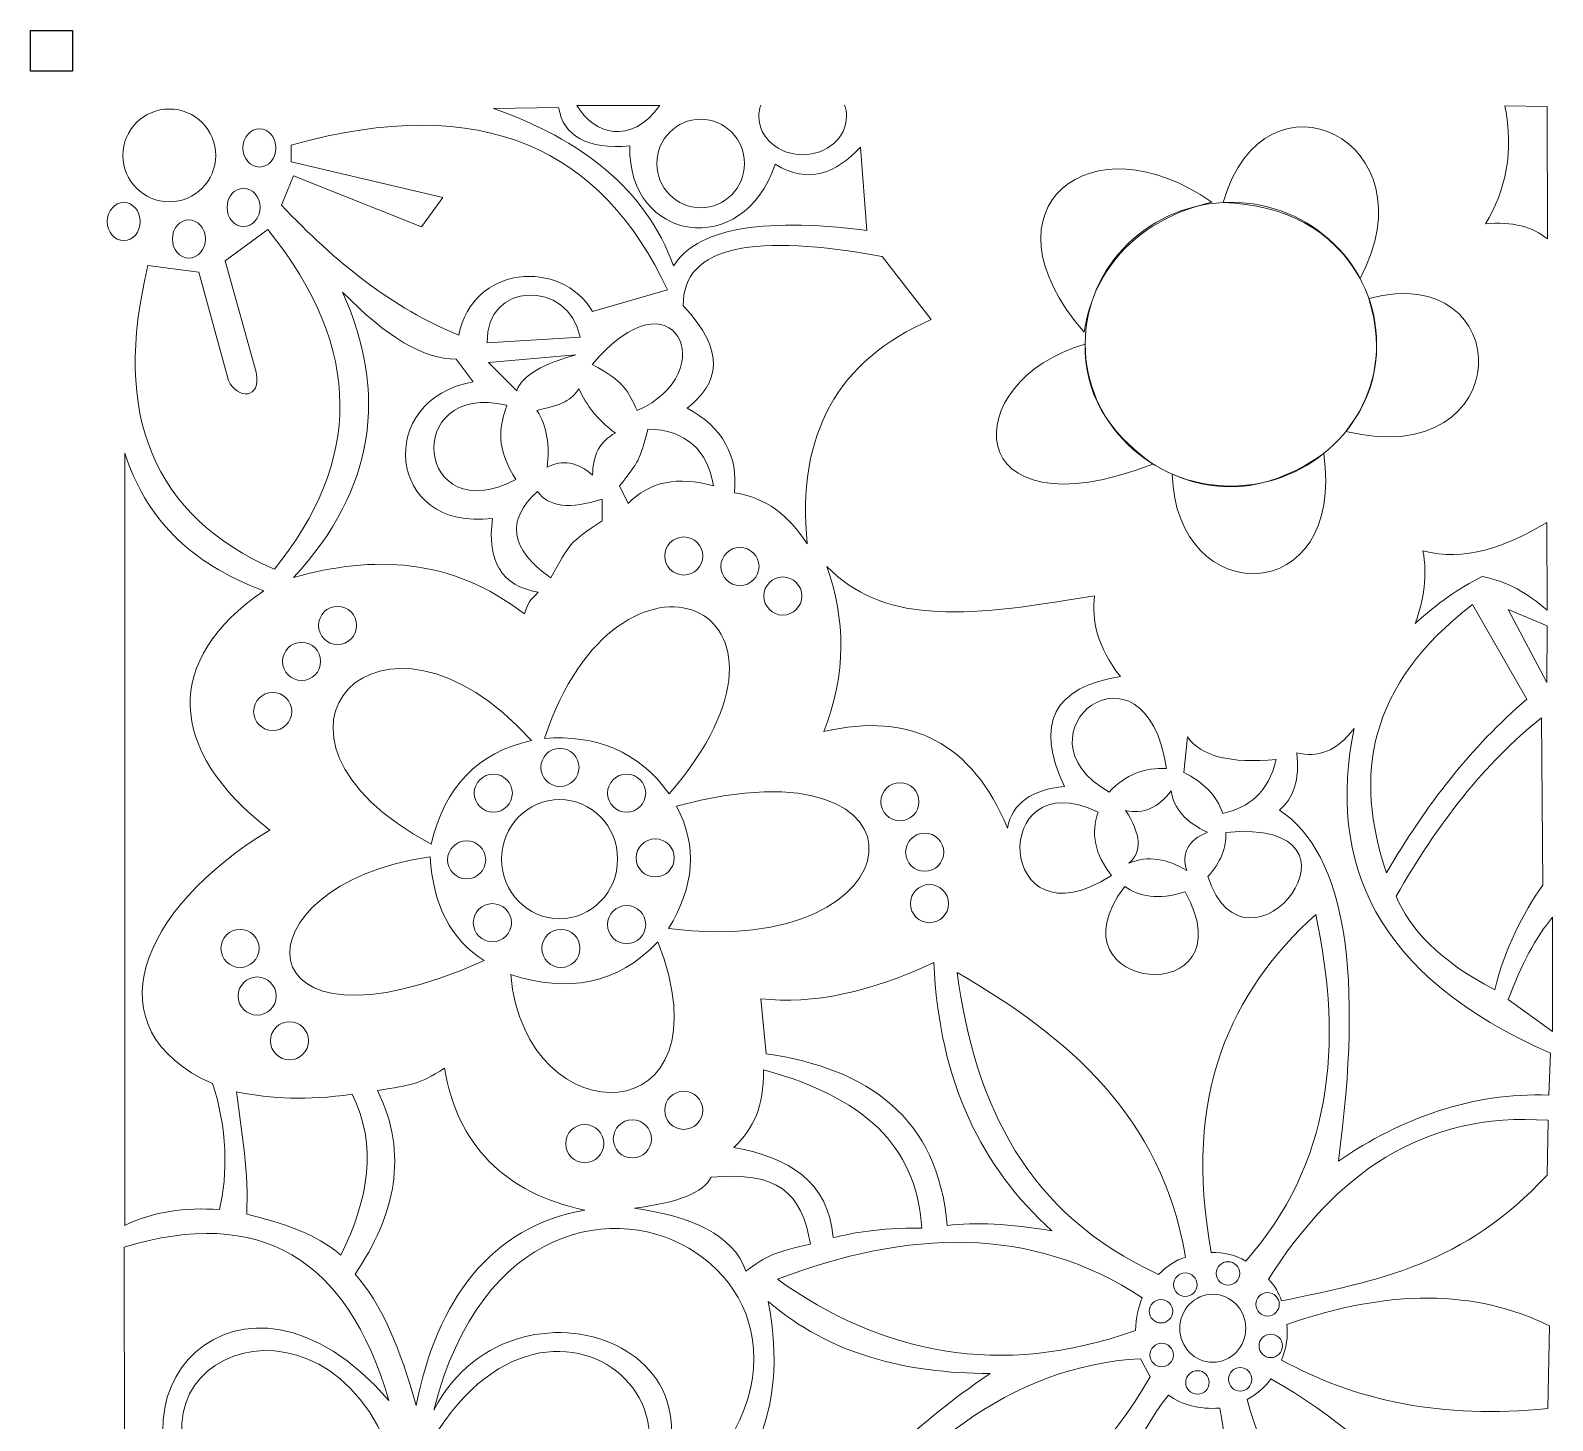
# Model space of a CAD drawing. Header units: centimetres. Extents: x -8.54 to -3.01, y 1.59 to 11.54.
# Drawn here: x -8.54 to -3.34, y 6.8 to 11.54 of the extents above; entities that cross this region are included whole.
import ezdxf

# ---------------------------------------------------------------- set-up
doc = ezdxf.new("R2010")
doc.units = ezdxf.units.CM
doc.header["$MEASUREMENT"] = 0
doc.header["$XCLIPFRAME"] = 0
doc.layers.add('layer 1', color=7, linetype='Continuous')
picture_1 = doc.add_image_def('image1.jpg', size_in_pixel=(1251, 1211))

msp = doc.modelspace()

# ---------------------------------------------------------------- linework, layer by layer
at = {"layer": 'layer 1', "color": 242, "lineweight": 9}
for centre, major_axis, ratio in [((-8.064, 11.1168), (0, 0.1584), 1), ((-6.25056, 11.08944), (0, 0.15096), 0.990991), ((-7.75644, 11.14247), (0, 0.06523), 0.8635597), ((-7.81081, 10.93954), (0, 0.06523), 0.8635597), ((-8.21952, 10.89138), (0, 0.06523), 0.8635597), ((-4.44093, 10.4728), (0.49737, 0), 0.9733599), ((-7.99734, 10.83185), (0, 0.06523), 0.8635597), ((-6.30825, 9.75), (0, 0.065), 1), ((-6.1165, 9.71425), (0, 0.065), 1), ((-5.97025, 9.6135), (0, 0.065), 1), ((-7.4898, 9.513), (0, 0.065), 1), ((-7.61252, 9.39028), (0, 0.065), 1), ((-7.71123, 9.2193), (0, 0.065), 1), ((-6.73075, 9.0285), (0, 0.065), 1), ((-6.95825, 8.94075), (0, 0.065), 1), ((-6.50325, 8.94075), (0, 0.065), 1), ((-5.5705, 8.9115), (0, 0.065), 1), ((-6.732, 8.7156), (0, 0.2034), 0.9734513), ((-6.40575, 8.71975), (0, 0.065), 1), ((-5.486, 8.73925), (0, 0.065), 1), ((-7.04925, 8.71325), (0, 0.065), 1), ((-5.46975, 8.56375), (0, 0.065), 1), ((-6.9615, 8.49875), (0, 0.065), 1), ((-6.50325, 8.49225), (0, 0.065), 1), ((-7.82275, 8.411), (0, 0.065), 1), ((-6.7275, 8.411), (0, 0.065), 1), ((-7.76425, 8.2485), (0, 0.065), 1), ((-7.65375, 8.09575), (0, 0.065), 1), ((-6.30825, 7.8585), (0, 0.065), 1), ((-6.64625, 7.74475), (0, 0.065), 1), ((-6.48375, 7.761), (0, 0.065), 1), ((-4.45086, 7.30197), (0, 0.04), 1), ((-4.59661, 7.26338), (0, 0.04), 1), ((-4.503, 7.11474), (0, 0.11613), 0.9693447), ((-4.31577, 7.1965), (0, 0.04), 1), ((-4.67957, 7.1728), (0, 0.04), 1), ((-4.30501, 7.05465), (0, 0.04), 1), ((-4.6772, 7.0235), (0, 0.04), 1), ((-4.55514, 6.92988), (0, 0.04), 1), ((-4.40939, 6.94055), (0, 0.04), 1)]:
    msp.add_ellipse(centre, major_axis=major_axis, ratio=ratio, dxfattribs=at)
for points, knots in [([(-4.46756, 10.95623), (-4.32598, 11.44836), (-3.74703, 11.16609), (-4.00019, 10.69734), (-4.00019, 10.69734), (-4.0954, 10.86619), (-4.25486, 10.94749), (-4.46756, 10.95623)], [0, 0, 0, 0, 0.3333333, 0.3333333, 0.3333333, 0.3333333, 1, 1, 1, 1]), ([(-6.36384, 10.65792), (-6.36384, 10.65792), (-6.6192, 10.584), (-6.6192, 10.584), (-6.6192, 10.584), (-6.72732, 10.76588), (-7.0297, 10.74309), (-7.07616, 10.50336), (-7.07616, 10.50336), (-7.30191, 10.59488), (-7.49875, 10.75382), (-7.68096, 10.94688), (-7.68096, 10.94688), (-7.68096, 10.94688), (-7.64064, 11.04768), (-7.64064, 11.04768), (-7.64064, 11.04768), (-7.64064, 11.04768), (-7.20384, 10.87296), (-7.20384, 10.87296), (-7.20384, 10.87296), (-7.20384, 10.87296), (-7.13106, 10.97368), (-7.13106, 10.97368), (-7.13106, 10.97368), (-7.13106, 10.97368), (-7.64864, 11.09488), (-7.64864, 11.09488), (-7.64864, 11.09488), (-7.64864, 11.09488), (-7.64864, 11.152), (-7.64864, 11.152), (-7.64864, 11.152), (-6.98919, 11.33728), (-6.5854, 11.13453), (-6.36384, 10.65792)], [0, 0, 0, 0, 0.1, 0.1, 0.1, 0.1, 0.2, 0.2, 0.2, 0.2, 0.3, 0.3, 0.3, 0.3, 0.4, 0.4, 0.4, 0.4, 0.5, 0.5, 0.5, 0.5, 0.6, 0.6, 0.6, 0.6, 0.7, 0.7, 0.7, 0.7, 0.8, 0.8, 0.8, 0.8, 1, 1, 1, 1]), ([(-5.70468, 11.14564), (-5.78878, 11.05634), (-5.88219, 11.0168), (-5.99616, 11.08665), (-5.99616, 11.08665), (-6.10632, 10.757), (-6.50132, 10.82293), (-6.49237, 11.14911), (-6.49237, 11.14911), (-6.6381, 11.13754), (-6.71906, 11.18148), (-6.73527, 11.28097), (-6.73527, 11.28097), (-6.73527, 11.28097), (-6.95735, 11.2775), (-6.95735, 11.2775), (-6.95735, 11.2775), (-6.65878, 11.17072), (-6.43814, 11.00375), (-6.34316, 10.73965), (-6.34316, 10.73965), (-6.26792, 10.86205), (-6.05747, 10.90782), (-5.68386, 10.8611), (-5.68386, 10.8611), (-5.68386, 10.8611), (-5.70468, 11.14564), (-5.70468, 11.14564)], [0, 0, 0, 0, 0.125, 0.125, 0.125, 0.125, 0.25, 0.25, 0.25, 0.25, 0.375, 0.375, 0.375, 0.375, 0.5, 0.5, 0.5, 0.5, 0.625, 0.625, 0.625, 0.625, 0.75, 0.75, 0.75, 0.75, 1, 1, 1, 1]), ([(-6.67297, 11.28698), (-6.6133, 11.18876), (-6.49237, 11.14911), (-6.38949, 11.28698), (-6.38949, 11.28698), (-6.38949, 11.28698), (-6.67297, 11.28698), (-6.67297, 11.28698)], [0, 0, 0, 0, 0.3333333, 0.3333333, 0.3333333, 0.3333333, 1, 1, 1, 1]), ([(-5.75944, 11.28848), (-5.75513, 11.27629), (-5.7528, 11.26334), (-5.7528, 11.24992), (-5.7528, 11.24992), (-5.7528, 11.17783), (-5.81979, 11.11936), (-5.9024, 11.11936), (-5.9024, 11.11936), (-5.98501, 11.11936), (-6.052, 11.17783), (-6.052, 11.24992), (-6.052, 11.24992), (-6.052, 11.26335), (-6.04967, 11.2763), (-6.04535, 11.2885)], [0, 0, 0, 0, 0.2, 0.2, 0.2, 0.2, 0.4, 0.4, 0.4, 0.4, 0.6, 0.6, 0.6, 0.6, 1, 1, 1, 1]), ([(-3.50595, 11.28645), (-3.50595, 11.28645), (-3.36151, 11.28383), (-3.36151, 11.28383), (-3.36151, 11.28383), (-3.36151, 11.28383), (-3.36101, 10.83174), (-3.36101, 10.83174), (-3.36101, 10.83174), (-3.40931, 10.8727), (-3.4818, 10.89271), (-3.5721, 10.88325), (-3.5721, 10.88325), (-3.50279, 10.99796), (-3.47444, 11.12974), (-3.50595, 11.28645)], [0, 0, 0, 0, 0.2, 0.2, 0.2, 0.2, 0.4, 0.4, 0.4, 0.4, 0.6, 0.6, 0.6, 0.6, 1, 1, 1, 1]), ([(-4.94158, 10.514), (-5.3151, 10.9408), (-4.91303, 11.24657), (-4.506, 10.95709), (-4.506, 10.95709), (-4.75227, 10.9006), (-4.90869, 10.73659), (-4.94158, 10.514)], [0, 0, 0, 0, 0.3333333, 0.3333333, 0.3333333, 0.3333333, 1, 1, 1, 1]), ([(-7.8736, 10.7576), (-7.8736, 10.7576), (-7.728, 10.864), (-7.728, 10.864), (-7.728, 10.864), (-7.39715, 10.45451), (-7.40928, 10.06951), (-7.7056, 9.7048), (-7.7056, 9.7048), (-8.11814, 9.88588), (-8.26186, 10.23122), (-8.1368, 10.7408), (-8.1368, 10.7408), (-8.1368, 10.7408), (-7.9632, 10.7184), (-7.9632, 10.7184), (-7.9632, 10.7184), (-7.9632, 10.7184), (-7.8624, 10.3488), (-7.8624, 10.3488), (-7.8624, 10.3488), (-7.83095, 10.2844), (-7.75015, 10.2831), (-7.7672, 10.3768), (-7.7672, 10.3768), (-7.7672, 10.3768), (-7.8736, 10.7576), (-7.8736, 10.7576)], [0, 0, 0, 0, 0.125, 0.125, 0.125, 0.125, 0.25, 0.25, 0.25, 0.25, 0.375, 0.375, 0.375, 0.375, 0.5, 0.5, 0.5, 0.5, 0.625, 0.625, 0.625, 0.625, 0.75, 0.75, 0.75, 0.75, 1, 1, 1, 1]), ([(-5.46336, 10.55712), (-5.46336, 10.55712), (-5.63136, 10.77216), (-5.63136, 10.77216), (-5.63136, 10.77216), (-6.0592, 10.85056), (-6.31232, 10.81248), (-6.31008, 10.60416), (-6.31008, 10.60416), (-6.16129, 10.44645), (-6.18888, 10.33914), (-6.29664, 10.25472), (-6.29664, 10.25472), (-6.17571, 10.18893), (-6.12194, 10.09262), (-6.13536, 9.96576), (-6.13536, 9.96576), (-6.02647, 9.94717), (-5.95281, 9.8922), (-5.88672, 9.79104), (-5.88672, 9.79104), (-5.9248, 10.16288), (-5.78368, 10.41824), (-5.46336, 10.55712)], [0, 0, 0, 0, 0.1428571, 0.1428571, 0.1428571, 0.1428571, 0.2857143, 0.2857143, 0.2857143, 0.2857143, 0.4285714, 0.4285714, 0.4285714, 0.4285714, 0.5714286, 0.5714286, 0.5714286, 0.5714286, 0.7142857, 0.7142857, 0.7142857, 0.7142857, 1, 1, 1, 1]), ([(-3.96992, 10.6287), (-3.46215, 10.76427), (-3.45443, 10.03364), (-4.04887, 10.17489), (-4.04887, 10.17489), (-3.95039, 10.29819), (-3.91446, 10.44573), (-3.96992, 10.6287)], [0, 0, 0, 0, 0.3333333, 0.3333333, 0.3333333, 0.3333333, 1, 1, 1, 1]), ([(-6.62075, 10.40297), (-6.34316, 10.73965), (-6.17067, 10.37561), (-6.46782, 10.24631), (-6.46782, 10.24631), (-6.49553, 10.31042), (-6.51465, 10.34873), (-6.62075, 10.40297)], [0, 0, 0, 0, 0.3333333, 0.3333333, 0.3333333, 0.3333333, 1, 1, 1, 1]), ([(-7.47288, 10.6506), (-7.32286, 10.49671), (-7.19354, 10.4204), (-7.08488, 10.42168), (-7.08488, 10.42168), (-7.08488, 10.42168), (-7.02668, 10.34408), (-7.02668, 10.34408), (-7.02668, 10.34408), (-7.36296, 10.28847), (-7.32546, 9.83063), (-6.96072, 9.87848), (-6.96072, 9.87848), (-6.98142, 9.73235), (-6.9297, 9.64828), (-6.80552, 9.62628), (-6.80552, 9.62628), (-6.83653, 9.59438), (-6.83796, 9.59483), (-6.85208, 9.55256), (-6.85208, 9.55256), (-7.103, 9.74532), (-7.36813, 9.75307), (-7.63972, 9.67672), (-7.63972, 9.67672), (-7.36003, 9.98002), (-7.318, 10.30594), (-7.47288, 10.6506)], [0, 0, 0, 0, 0.125, 0.125, 0.125, 0.125, 0.25, 0.25, 0.25, 0.25, 0.375, 0.375, 0.375, 0.375, 0.5, 0.5, 0.5, 0.5, 0.625, 0.625, 0.625, 0.625, 0.75, 0.75, 0.75, 0.75, 1, 1, 1, 1]), ([(-6.97883, 10.47757), (-6.98754, 10.68768), (-6.70113, 10.69566), (-6.66178, 10.49622), (-6.66178, 10.49622), (-6.66178, 10.49622), (-6.97883, 10.47757), (-6.97883, 10.47757)], [0, 0, 0, 0, 0.3333333, 0.3333333, 0.3333333, 0.3333333, 1, 1, 1, 1]), ([(-4.9383, 10.4728), (-5.37816, 10.34855), (-5.37119, 9.8066), (-4.70721, 10.06385), (-4.70721, 10.06385), (-4.86492, 10.17481), (-4.94194, 10.31114), (-4.9383, 10.4728)], [0, 0, 0, 0, 0.3333333, 0.3333333, 0.3333333, 0.3333333, 1, 1, 1, 1]), ([(-6.9751, 10.41043), (-6.9751, 10.41043), (-6.6767, 10.43654), (-6.6767, 10.43654), (-6.6767, 10.43654), (-6.78302, 10.40639), (-6.86135, 10.36848), (-6.87812, 10.31345), (-6.87812, 10.31345), (-6.87812, 10.31345), (-6.9751, 10.41043), (-6.9751, 10.41043)], [0, 0, 0, 0, 0.25, 0.25, 0.25, 0.25, 0.5, 0.5, 0.5, 0.5, 1, 1, 1, 1]), ([(-6.91169, 10.26496), (-7.27725, 10.34703), (-7.2188, 9.82981), (-6.88185, 10.01132), (-6.88185, 10.01132), (-6.9363, 10.1), (-6.94854, 10.16417), (-6.91169, 10.26496)], [0, 0, 0, 0, 0.3333333, 0.3333333, 0.3333333, 0.3333333, 1, 1, 1, 1]), ([(-6.66584, 10.3208), (-6.69427, 10.27943), (-6.71883, 10.26779), (-6.8094, 10.24708), (-6.8094, 10.24708), (-6.77338, 10.1882), (-6.76585, 10.12768), (-6.77448, 10.05308), (-6.77448, 10.05308), (-6.72273, 10.08025), (-6.671, 10.07121), (-6.61928, 10.02592), (-6.61928, 10.02592), (-6.61929, 10.09448), (-6.59343, 10.14234), (-6.54168, 10.16948), (-6.54168, 10.16948), (-6.60615, 10.21867), (-6.63959, 10.26326), (-6.66584, 10.3208)], [0, 0, 0, 0, 0.1666667, 0.1666667, 0.1666667, 0.1666667, 0.3333333, 0.3333333, 0.3333333, 0.3333333, 0.5, 0.5, 0.5, 0.5, 0.6666667, 0.6666667, 0.6666667, 0.6666667, 1, 1, 1, 1]), ([(-6.43052, 10.1829), (-6.45917, 10.07565), (-6.45962, 10.07585), (-6.5275, 9.98894), (-6.5275, 9.98894), (-6.5275, 9.98894), (-6.49766, 9.92926), (-6.49766, 9.92926), (-6.49766, 9.92926), (-6.42555, 10.00387), (-6.32857, 10.02377), (-6.20672, 9.98894), (-6.20672, 9.98894), (-6.22661, 10.1108), (-6.30122, 10.18043), (-6.43052, 10.1829)], [0, 0, 0, 0, 0.2, 0.2, 0.2, 0.2, 0.4, 0.4, 0.4, 0.4, 0.6, 0.6, 0.6, 0.6, 1, 1, 1, 1]), ([(-8.21614, 10.10087), (-8.14643, 9.88626), (-7.99933, 9.72511), (-7.74144, 9.63144), (-7.74144, 9.63144), (-8.08543, 9.3954), (-8.07451, 9.08966), (-7.72128, 8.81496), (-7.72128, 8.81496), (-8.16775, 8.54448), (-8.33291, 8.13611), (-7.91692, 7.94944), (-7.91692, 7.94944), (-7.866, 7.80496), (-7.86424, 7.63729), (-7.89264, 7.51968), (-7.89264, 7.51968), (-8.012, 7.52784), (-8.1175, 7.51374), (-8.21614, 7.46566), (-8.21614, 7.46566), (-8.21614, 7.46566), (-8.21614, 10.10087), (-8.21614, 10.10087)], [0, 0, 0, 0, 0.1428571, 0.1428571, 0.1428571, 0.1428571, 0.2857143, 0.2857143, 0.2857143, 0.2857143, 0.4285714, 0.4285714, 0.4285714, 0.4285714, 0.5714286, 0.5714286, 0.5714286, 0.5714286, 0.7142857, 0.7142857, 0.7142857, 0.7142857, 1, 1, 1, 1]), ([(-4.64127, 10.02957), (-4.62911, 9.56183), (-4.04729, 9.56861), (-4.1241, 10.09962), (-4.1241, 10.09962), (-4.2885, 9.98441), (-4.45982, 9.94882), (-4.64127, 10.02957)], [0, 0, 0, 0, 0.3333333, 0.3333333, 0.3333333, 0.3333333, 1, 1, 1, 1]), ([(-6.76249, 9.67562), (-6.69648, 9.7919), (-6.70004, 9.79626), (-6.58718, 9.86958), (-6.58718, 9.86958), (-6.58718, 9.86958), (-6.58718, 9.94418), (-6.58718, 9.94418), (-6.58718, 9.94418), (-6.69536, 9.90812), (-6.76871, 9.91681), (-6.80725, 9.97029), (-6.80725, 9.97029), (-6.91666, 9.87206), (-6.90174, 9.77383), (-6.76249, 9.67562)], [0, 0, 0, 0, 0.2, 0.2, 0.2, 0.2, 0.4, 0.4, 0.4, 0.4, 0.6, 0.6, 0.6, 0.6, 1, 1, 1, 1]), ([(-6.78372, 9.12776), (-6.53234, 9.88967), (-5.79816, 9.58295), (-6.35838, 8.93857), (-6.35838, 8.93857), (-6.46308, 9.08626), (-6.60922, 9.13935), (-6.78372, 9.12776)], [0, 0, 0, 0, 0.3333333, 0.3333333, 0.3333333, 0.3333333, 1, 1, 1, 1]), ([(-3.78562, 9.76774), (-3.64557, 9.73079), (-3.50231, 9.77949), (-3.36223, 9.86484), (-3.36223, 9.86484), (-3.36223, 9.86484), (-3.36118, 9.56474), (-3.36118, 9.56474), (-3.36118, 9.56474), (-3.42995, 9.62331), (-3.49405, 9.66206), (-3.58316, 9.67988), (-3.58316, 9.67988), (-3.66266, 9.64107), (-3.73716, 9.58761), (-3.81236, 9.51944), (-3.81236, 9.51944), (-3.78157, 9.60222), (-3.76974, 9.68499), (-3.78562, 9.76774)], [0, 0, 0, 0, 0.1666667, 0.1666667, 0.1666667, 0.1666667, 0.3333333, 0.3333333, 0.3333333, 0.3333333, 0.5, 0.5, 0.5, 0.5, 0.6666667, 0.6666667, 0.6666667, 0.6666667, 1, 1, 1, 1]), ([(-7.1701, 8.76648), (-7.86751, 9.13773), (-7.33947, 9.69159), (-6.82848, 9.12047), (-6.82848, 9.12047), (-7.01178, 9.07955), (-7.12566, 8.96154), (-7.1701, 8.76648)], [0, 0, 0, 0, 0.3333333, 0.3333333, 0.3333333, 0.3333333, 1, 1, 1, 1]), ([(-5.81976, 9.71376), (-5.63043, 9.52493), (-5.38027, 9.53202), (-4.90644, 9.61464), (-4.90644, 9.61464), (-4.91531, 9.53145), (-4.8988, 9.4406), (-4.81794, 9.33852), (-4.81794, 9.33852), (-5.04686, 9.30312), (-5.11058, 9.17804), (-5.0091, 8.96328), (-5.0091, 8.96328), (-5.1212, 8.95384), (-5.1861, 8.90664), (-5.2038, 8.82168), (-5.2038, 8.82168), (-5.32298, 9.11078), (-5.53184, 9.22052), (-5.83038, 9.1509), (-5.83038, 9.1509), (-5.75161, 9.34856), (-5.75693, 9.53501), (-5.81976, 9.71376)], [0, 0, 0, 0, 0.1428571, 0.1428571, 0.1428571, 0.1428571, 0.2857143, 0.2857143, 0.2857143, 0.2857143, 0.4285714, 0.4285714, 0.4285714, 0.4285714, 0.5714286, 0.5714286, 0.5714286, 0.5714286, 0.7142857, 0.7142857, 0.7142857, 0.7142857, 1, 1, 1, 1]), ([(-3.6162, 9.5844), (-3.6162, 9.5844), (-3.4314, 9.261), (-3.4314, 9.261), (-3.4314, 9.261), (-3.62074, 9.09931), (-3.77684, 8.89771), (-3.9102, 8.6688), (-3.9102, 8.6688), (-4.02171, 8.99895), (-3.97515, 9.31028), (-3.6162, 9.5844)], [0, 0, 0, 0, 0.25, 0.25, 0.25, 0.25, 0.5, 0.5, 0.5, 0.5, 1, 1, 1, 1]), ([(-3.4944, 9.5676), (-3.4944, 9.5676), (-3.36107, 9.51154), (-3.36107, 9.51154), (-3.36107, 9.51154), (-3.36107, 9.51154), (-3.36232, 9.31874), (-3.36232, 9.31874), (-3.36232, 9.31874), (-3.36232, 9.31874), (-3.4944, 9.5676), (-3.4944, 9.5676)], [0, 0, 0, 0, 0.25, 0.25, 0.25, 0.25, 0.5, 0.5, 0.5, 0.5, 1, 1, 1, 1]), ([(-4.85639, 8.94407), (-5.2023, 9.1425), (-4.73501, 9.50945), (-4.66038, 9.02451), (-4.66038, 9.02451), (-4.73399, 9.02842), (-4.80044, 9.00569), (-4.85639, 8.94407)], [0, 0, 0, 0, 0.3333333, 0.3333333, 0.3333333, 0.3333333, 1, 1, 1, 1]), ([(-3.381, 9.198), (-3.381, 9.198), (-3.3768, 8.6268), (-3.3768, 8.6268), (-3.3768, 8.6268), (-3.44609, 8.52741), (-3.50489, 8.41401), (-3.5406, 8.2698), (-3.5406, 8.2698), (-3.73223, 8.37008), (-3.83058, 8.47753), (-3.8766, 8.589), (-3.8766, 8.589), (-3.73765, 8.83401), (-3.57594, 9.04262), (-3.381, 9.198)], [0, 0, 0, 0, 0.2, 0.2, 0.2, 0.2, 0.4, 0.4, 0.4, 0.4, 0.6, 0.6, 0.6, 0.6, 1, 1, 1, 1]), ([(-6.33313, 8.89649), (-5.41222, 9.14452), (-5.49323, 8.36327), (-6.36041, 8.47922), (-6.36041, 8.47922), (-6.27326, 8.61997), (-6.25915, 8.75917), (-6.33313, 8.89649)], [0, 0, 0, 0, 0.3333333, 0.3333333, 0.3333333, 0.3333333, 1, 1, 1, 1]), ([(-4.02054, 9.16185), (-4.11184, 8.70594), (-3.95361, 8.31845), (-3.35045, 8.05294), (-3.35045, 8.05294), (-3.35045, 8.05294), (-3.35638, 7.91062), (-3.35638, 7.91062), (-3.35638, 7.91062), (-3.61937, 7.91882), (-3.85575, 7.83391), (-4.07391, 7.68528), (-4.07391, 7.68528), (-3.98921, 8.31786), (-4.04661, 8.7322), (-4.27553, 8.88314), (-4.27553, 8.88314), (-4.22824, 8.92309), (-4.2048, 8.98496), (-4.21623, 9.07883), (-4.21623, 9.07883), (-4.14635, 9.05991), (-4.08062, 9.0827), (-4.02054, 9.16185)], [0, 0, 0, 0, 0.1428571, 0.1428571, 0.1428571, 0.1428571, 0.2857143, 0.2857143, 0.2857143, 0.2857143, 0.4285714, 0.4285714, 0.4285714, 0.4285714, 0.5714286, 0.5714286, 0.5714286, 0.5714286, 0.7142857, 0.7142857, 0.7142857, 0.7142857, 1, 1, 1, 1]), ([(-4.60196, 9.01099), (-4.53378, 8.97856), (-4.48931, 8.93194), (-4.46853, 8.87113), (-4.46853, 8.87113), (-4.38083, 8.89192), (-4.3125, 8.94187), (-4.28674, 9.05586), (-4.28674, 9.05586), (-4.44318, 9.0411), (-4.54386, 9.06672), (-4.58878, 9.13275), (-4.58878, 9.13275), (-4.58878, 9.13275), (-4.60196, 9.01099), (-4.60196, 9.01099)], [0, 0, 0, 0, 0.2, 0.2, 0.2, 0.2, 0.4, 0.4, 0.4, 0.4, 0.6, 0.6, 0.6, 0.6, 1, 1, 1, 1]), ([(-4.89449, 8.87605), (-5.26878, 9.05647), (-5.24419, 8.40206), (-4.84863, 8.66013), (-4.84863, 8.66013), (-4.90583, 8.73158), (-4.91942, 8.80359), (-4.89449, 8.87605)], [0, 0, 0, 0, 0.3333333, 0.3333333, 0.3333333, 0.3333333, 1, 1, 1, 1]), ([(-4.64448, 8.94912), (-4.68859, 8.89017), (-4.7405, 8.86775), (-4.80024, 8.88186), (-4.80024, 8.88186), (-4.74713, 8.79993), (-4.74358, 8.73976), (-4.78962, 8.70132), (-4.78962, 8.70132), (-4.72353, 8.72936), (-4.65745, 8.71684), (-4.59138, 8.67654), (-4.59138, 8.67654), (-4.61114, 8.73573), (-4.58754, 8.7794), (-4.52058, 8.80752), (-4.52058, 8.80752), (-4.59492, 8.84056), (-4.63622, 8.88776), (-4.64448, 8.94912)], [0, 0, 0, 0, 0.1666667, 0.1666667, 0.1666667, 0.1666667, 0.3333333, 0.3333333, 0.3333333, 0.3333333, 0.5, 0.5, 0.5, 0.5, 0.6666667, 0.6666667, 0.6666667, 0.6666667, 1, 1, 1, 1]), ([(-4.45865, 8.80657), (-3.91061, 8.85811), (-4.38423, 8.24838), (-4.51998, 8.65592), (-4.51998, 8.65592), (-4.47603, 8.70354), (-4.4556, 8.75377), (-4.45865, 8.80657)], [0, 0, 0, 0, 0.3333333, 0.3333333, 0.3333333, 0.3333333, 1, 1, 1, 1]), ([(-7.17381, 8.72337), (-7.85282, 8.62833), (-7.82687, 7.99263), (-6.98995, 8.36938), (-6.98995, 8.36938), (-7.10267, 8.44071), (-7.16397, 8.55872), (-7.17381, 8.72337)], [0, 0, 0, 0, 0.3333333, 0.3333333, 0.3333333, 0.3333333, 1, 1, 1, 1]), ([(-4.59675, 8.60416), (-4.37199, 8.19495), (-5.07845, 8.25681), (-4.80352, 8.62248), (-4.80352, 8.62248), (-4.75402, 8.58807), (-4.69063, 8.57388), (-4.59675, 8.60416)], [0, 0, 0, 0, 0.3333333, 0.3333333, 0.3333333, 0.3333333, 1, 1, 1, 1]), ([(-4.50808, 7.37336), (-4.46448, 7.3735), (-4.42464, 7.36513), (-4.39026, 7.34425), (-4.39026, 7.34425), (-4.09851, 7.67314), (-4.0553, 8.07851), (-4.15149, 8.52678), (-4.15149, 8.52678), (-4.44013, 8.26417), (-4.60748, 7.91451), (-4.50808, 7.37336)], [0, 0, 0, 0, 0.25, 0.25, 0.25, 0.25, 0.5, 0.5, 0.5, 0.5, 1, 1, 1, 1]), ([(-3.3432, 8.5176), (-3.40062, 8.44938), (-3.45025, 8.3542), (-3.4944, 8.2362), (-3.4944, 8.2362), (-3.4944, 8.2362), (-3.3432, 8.127), (-3.3432, 8.127), (-3.3432, 8.127), (-3.3432, 8.127), (-3.3432, 8.5176), (-3.3432, 8.5176)], [0, 0, 0, 0, 0.25, 0.25, 0.25, 0.25, 0.5, 0.5, 0.5, 0.5, 1, 1, 1, 1]), ([(-6.89901, 8.32138), (-6.84801, 7.75702), (-6.13863, 7.77851), (-6.39699, 8.4337), (-6.39699, 8.4337), (-6.53415, 8.2867), (-6.70419, 8.25907), (-6.89901, 8.32138)], [0, 0, 0, 0, 0.3333333, 0.3333333, 0.3333333, 0.3333333, 1, 1, 1, 1]), ([(-6.0456, 8.23942), (-6.0456, 8.23942), (-6.02728, 8.05164), (-6.02728, 8.05164), (-6.02728, 8.05164), (-5.67728, 8.00013), (-5.44142, 7.83451), (-5.40898, 7.4654), (-5.40898, 7.4654), (-5.31434, 7.47764), (-5.19526, 7.47154), (-5.05174, 7.44708), (-5.05174, 7.44708), (-5.28914, 7.66082), (-5.43724, 7.95394), (-5.45478, 8.36308), (-5.45478, 8.36308), (-5.67004, 8.26078), (-5.86698, 8.21958), (-6.0456, 8.23942)], [0, 0, 0, 0, 0.1666667, 0.1666667, 0.1666667, 0.1666667, 0.3333333, 0.3333333, 0.3333333, 0.3333333, 0.5, 0.5, 0.5, 0.5, 0.6666667, 0.6666667, 0.6666667, 0.6666667, 1, 1, 1, 1]), ([(-4.68783, 7.29873), (-4.65993, 7.32644), (-4.62976, 7.34711), (-4.59624, 7.35752), (-4.59624, 7.35752), (-4.67599, 7.83719), (-4.99625, 8.10844), (-5.37493, 8.32909), (-5.37493, 8.32909), (-5.31564, 7.87681), (-5.13511, 7.50225), (-4.68783, 7.29873)], [0, 0, 0, 0, 0.25, 0.25, 0.25, 0.25, 0.5, 0.5, 0.5, 0.5, 1, 1, 1, 1]), ([(-7.1616, 6.8352), (-6.83772, 8.10825), (-5.2962, 7.154), (-6.5568, 6.3504), (-6.5568, 6.3504), (-5.9376, 7.0176), (-6.8794, 7.38002), (-7.1616, 6.8352)], [0, 0, 0, 0, 0.3333333, 0.3333333, 0.3333333, 0.3333333, 1, 1, 1, 1]), ([(-7.35363, 7.92559), (-7.23326, 7.94693), (-7.2176, 7.9437), (-7.12466, 8.00238), (-7.12466, 8.00238), (-7.08269, 7.74537), (-6.92206, 7.57553), (-6.64606, 7.51782), (-6.64606, 7.51782), (-6.96701, 7.46339), (-7.15191, 7.20879), (-7.2215, 6.851), (-7.2215, 6.851), (-7.27459, 7.04519), (-7.34177, 7.20066), (-7.4295, 7.2995), (-7.4295, 7.2995), (-7.29516, 7.4983), (-7.24529, 7.70948), (-7.35363, 7.92559)], [0, 0, 0, 0, 0.1666667, 0.1666667, 0.1666667, 0.1666667, 0.3333333, 0.3333333, 0.3333333, 0.3333333, 0.5, 0.5, 0.5, 0.5, 0.6666667, 0.6666667, 0.6666667, 0.6666667, 1, 1, 1, 1]), ([(-6.03644, 7.99668), (-6.0359, 7.86887), (-6.06687, 7.80163), (-6.1372, 7.73104), (-6.1372, 7.73104), (-5.94942, 7.69825), (-5.81507, 7.61581), (-5.79828, 7.42418), (-5.79828, 7.42418), (-5.7296, 7.43947), (-5.64883, 7.45799), (-5.496, 7.45624), (-5.496, 7.45624), (-5.51165, 7.70587), (-5.6544, 7.89365), (-6.03644, 7.99668)], [0, 0, 0, 0, 0.2, 0.2, 0.2, 0.2, 0.4, 0.4, 0.4, 0.4, 0.6, 0.6, 0.6, 0.6, 1, 1, 1, 1]), ([(-7.83522, 7.92156), (-7.71138, 7.89755), (-7.59661, 7.89112), (-7.44051, 7.91321), (-7.44051, 7.91321), (-7.35277, 7.73988), (-7.38401, 7.55517), (-7.47825, 7.3645), (-7.47825, 7.3645), (-7.56467, 7.43846), (-7.67896, 7.47367), (-7.8, 7.50425), (-7.8, 7.50425), (-7.79216, 7.63969), (-7.8171, 7.78618), (-7.83522, 7.92156)], [0, 0, 0, 0, 0.2, 0.2, 0.2, 0.2, 0.4, 0.4, 0.4, 0.4, 0.6, 0.6, 0.6, 0.6, 1, 1, 1, 1]), ([(-4.3129, 7.28206), (-4.29138, 7.25981), (-4.27656, 7.23516), (-4.2684, 7.20809), (-4.2684, 7.20809), (-3.93837, 7.27737), (-3.64499, 7.33076), (-3.36205, 7.63748), (-3.36205, 7.63748), (-3.36205, 7.63748), (-3.35766, 7.8244), (-3.35766, 7.8244), (-3.35766, 7.8244), (-3.78803, 7.8553), (-4.08726, 7.63822), (-4.3129, 7.28206)], [0, 0, 0, 0, 0.2, 0.2, 0.2, 0.2, 0.4, 0.4, 0.4, 0.4, 0.6, 0.6, 0.6, 0.6, 1, 1, 1, 1]), ([(-6.47612, 7.52494), (-6.32961, 7.54243), (-6.23899, 7.57819), (-6.21506, 7.63028), (-6.21506, 7.63028), (-5.98913, 7.65012), (-5.90516, 7.5799), (-5.87614, 7.40128), (-5.87614, 7.40128), (-5.99446, 7.37661), (-6.03107, 7.35962), (-6.09598, 7.30968), (-6.09598, 7.30968), (-6.14024, 7.43643), (-6.28529, 7.49596), (-6.47612, 7.52494)], [0, 0, 0, 0, 0.2, 0.2, 0.2, 0.2, 0.4, 0.4, 0.4, 0.4, 0.6, 0.6, 0.6, 0.6, 1, 1, 1, 1]), ([(-7.3152, 6.8688), (-7.456, 7.3568), (-7.7568, 7.5312), (-8.2176, 7.392), (-8.2176, 7.392), (-8.2176, 7.392), (-8.21676, 6.67679), (-8.21676, 6.67679), (-8.21676, 6.67679), (-8.21676, 6.67679), (-7.9248, 6.4128), (-7.9248, 6.4128), (-7.9248, 6.4128), (-8.364, 6.876), (-7.82048, 7.45344), (-7.3152, 6.8688)], [0, 0, 0, 0, 0.2, 0.2, 0.2, 0.2, 0.4, 0.4, 0.4, 0.4, 0.6, 0.6, 0.6, 0.6, 1, 1, 1, 1]), ([(-7.18697, 6.69831), (-6.75543, 7.48985), (-5.92958, 6.69784), (-6.8242, 6.27041), (-6.8242, 6.27041), (-6.85035, 6.47794), (-6.98243, 6.61295), (-7.18697, 6.69831)], [0, 0, 0, 0, 0.3333333, 0.3333333, 0.3333333, 0.3333333, 1, 1, 1, 1]), ([(-4.7433, 7.21859), (-4.75667, 7.18777), (-4.76459, 7.15057), (-4.76708, 7.10696), (-4.76708, 7.10696), (-5.23132, 6.94272), (-5.63178, 7.02733), (-5.98858, 7.28221), (-5.98858, 7.28221), (-5.54426, 7.45093), (-5.12311, 7.469), (-4.7433, 7.21859)], [0, 0, 0, 0, 0.25, 0.25, 0.25, 0.25, 0.5, 0.5, 0.5, 0.5, 1, 1, 1, 1]), ([(-7.85344, 6.44339), (-8.35738, 6.95994), (-7.59206, 7.32937), (-7.32605, 6.72765), (-7.32605, 6.72765), (-7.58365, 6.74235), (-7.75213, 6.6378), (-7.85344, 6.44339)], [0, 0, 0, 0, 0.3333333, 0.3333333, 0.3333333, 0.3333333, 1, 1, 1, 1]), ([(-4.24983, 7.1275), (-4.24533, 7.08711), (-4.25142, 7.04676), (-4.26817, 7.00641), (-4.26817, 7.00641), (-4.01749, 6.86895), (-3.72167, 6.80297), (-3.35985, 6.8414), (-3.35985, 6.8414), (-3.35985, 6.8414), (-3.35327, 7.12289), (-3.35327, 7.12289), (-3.35327, 7.12289), (-3.60535, 7.24758), (-3.90421, 7.24911), (-4.24983, 7.1275)], [0, 0, 0, 0, 0.2, 0.2, 0.2, 0.2, 0.4, 0.4, 0.4, 0.4, 0.6, 0.6, 0.6, 0.6, 1, 1, 1, 1]), ([(-6.02022, 7.20636), (-5.81137, 7.02638), (-5.5515, 6.96111), (-5.26303, 6.96018), (-5.26303, 6.96018), (-5.52927, 6.78178), (-5.76395, 6.54928), (-5.96054, 6.25148), (-5.96054, 6.25148), (-5.96054, 6.25148), (-6.52004, 6.29251), (-6.52004, 6.29251), (-6.52004, 6.29251), (-6.15319, 6.4709), (-5.92938, 6.73947), (-6.02022, 7.20636)], [0, 0, 0, 0, 0.2, 0.2, 0.2, 0.2, 0.4, 0.4, 0.4, 0.4, 0.6, 0.6, 0.6, 0.6, 1, 1, 1, 1]), ([(-4.74972, 7.01091), (-4.74972, 7.01091), (-4.71661, 6.94895), (-4.71661, 6.94895), (-4.71661, 6.94895), (-4.98865, 6.4743), (-5.38397, 6.30866), (-5.83861, 6.2917), (-5.83861, 6.2917), (-5.54172, 6.69295), (-5.20037, 6.98556), (-4.74972, 7.01091)], [0, 0, 0, 0, 0.25, 0.25, 0.25, 0.25, 0.5, 0.5, 0.5, 0.5, 1, 1, 1, 1]), ([(-4.38547, 6.87225), (-4.35467, 6.88918), (-4.32664, 6.91065), (-4.30462, 6.94211), (-4.30462, 6.94211), (-3.86425, 6.69196), (-3.62457, 6.35641), (-3.60528, 5.92704), (-3.60528, 5.92704), (-4.02006, 6.14657), (-4.27536, 6.46459), (-4.38547, 6.87225)], [0, 0, 0, 0, 0.25, 0.25, 0.25, 0.25, 0.5, 0.5, 0.5, 0.5, 1, 1, 1, 1]), ([(-4.65418, 6.88697), (-4.60809, 6.85288), (-4.54977, 6.83796), (-4.47921, 6.84219), (-4.47921, 6.84219), (-4.38201, 6.35127), (-4.55699, 5.99434), (-4.81545, 5.6785), (-4.81545, 5.6785), (-4.90283, 6.16506), (-4.88939, 6.59181), (-4.65418, 6.88697)], [0, 0, 0, 0, 0.25, 0.25, 0.25, 0.25, 0.5, 0.5, 0.5, 0.5, 1, 1, 1, 1])]:
    msp.add_open_spline(points, degree=3, knots=knots, dxfattribs=at)

# ---------------------------------------------------------------- pictures from other files: only their frames are drawn
at = {"layer": 'layer 1', "color": 0}
image = msp.add_image(picture_1, insert=(-8.47224, 1.57384), size_in_units=(10.31652, 9.98665), dxfattribs=at)
image.set_boundary_path([(-8.4722, 1.5738), (8.911, 18.4013)])
image.dxf.flags = 3

doc.saveas('drawing.dxf')
